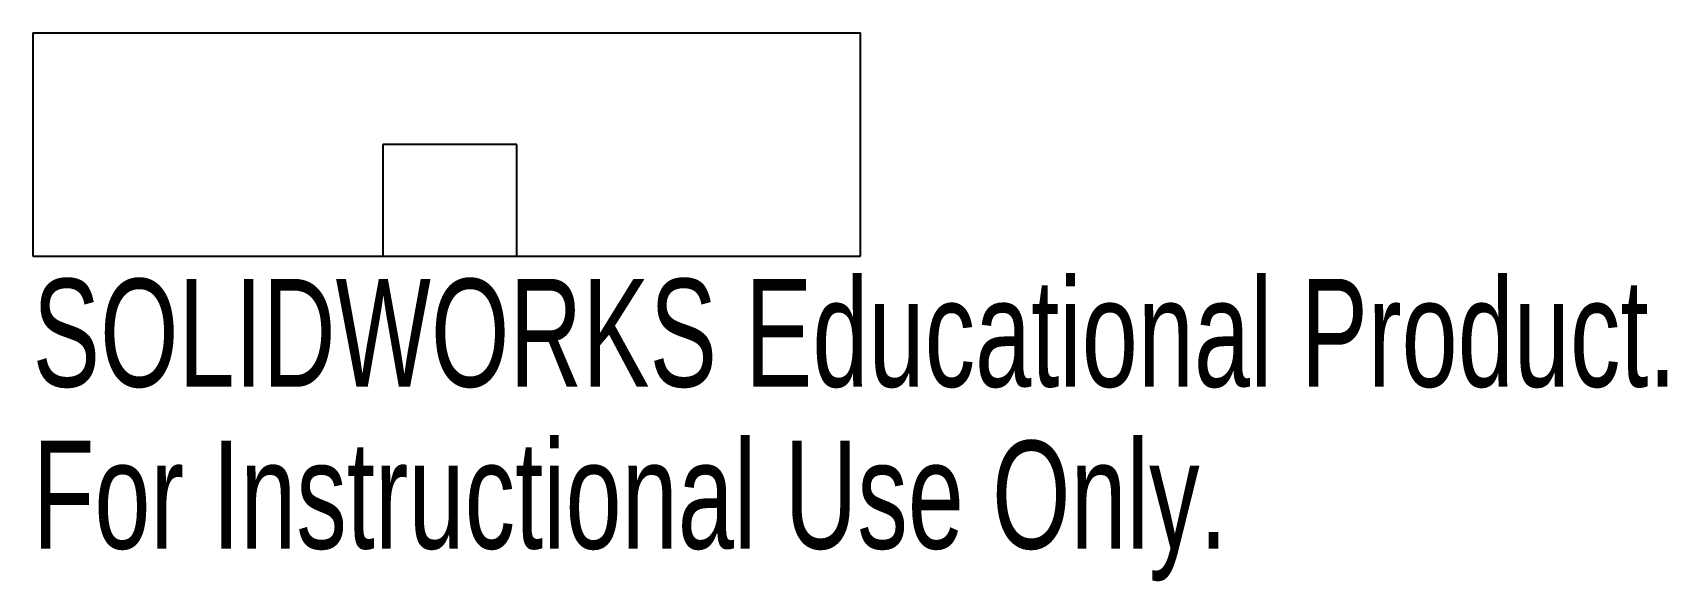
# Paper-space layout '_Bottom' of a CAD drawing. Header units: millimetres. Extents: x -18.6 to 54.7, y -19.6 to 5.
import ezdxf

# ---------------------------------------------------------------- set-up
doc = ezdxf.new("R2010")
doc.units = ezdxf.units.MM
doc.styles.add('SLDTEXTSTYLE0', font='TXT', dxfattribs={"width": 0.7})

psp = doc.layouts.new('_Bottom')

# ---------------------------------------------------------------- linework, layer by layer
at = {"color": 7, "linetype": 'Continuous', "lineweight": 25}
for p, q in [((-18.55, 5), (-18.55, -5)), ((-18.55, 5), (18.55, 5)), ((18.55, -5), (18.55, 5)), ((3.15, 0), (-2.85, 0)), ((-2.85, 0), (-2.85, -5)), ((3.15, -5), (3.15, 0)), ((-18.55, -5), (18.55, -5))]:
    psp.add_line(p, q, dxfattribs=at)

# ---------------------------------------------------------------- texts
at = {"color": 7, "linetype": 'Continuous', "char_height": 4.83362, "attachment_point": 1, "style": 'SLDTEXTSTYLE0'}
for s, insert in [('SOLIDWORKS Educational Product.', (-18.55, -6.02)), ('For Instructional Use Only.', (-18.55, -13.27))]:
    psp.add_mtext(s, dxfattribs=dict(at, insert=insert))

doc.saveas('drawing.dxf')
